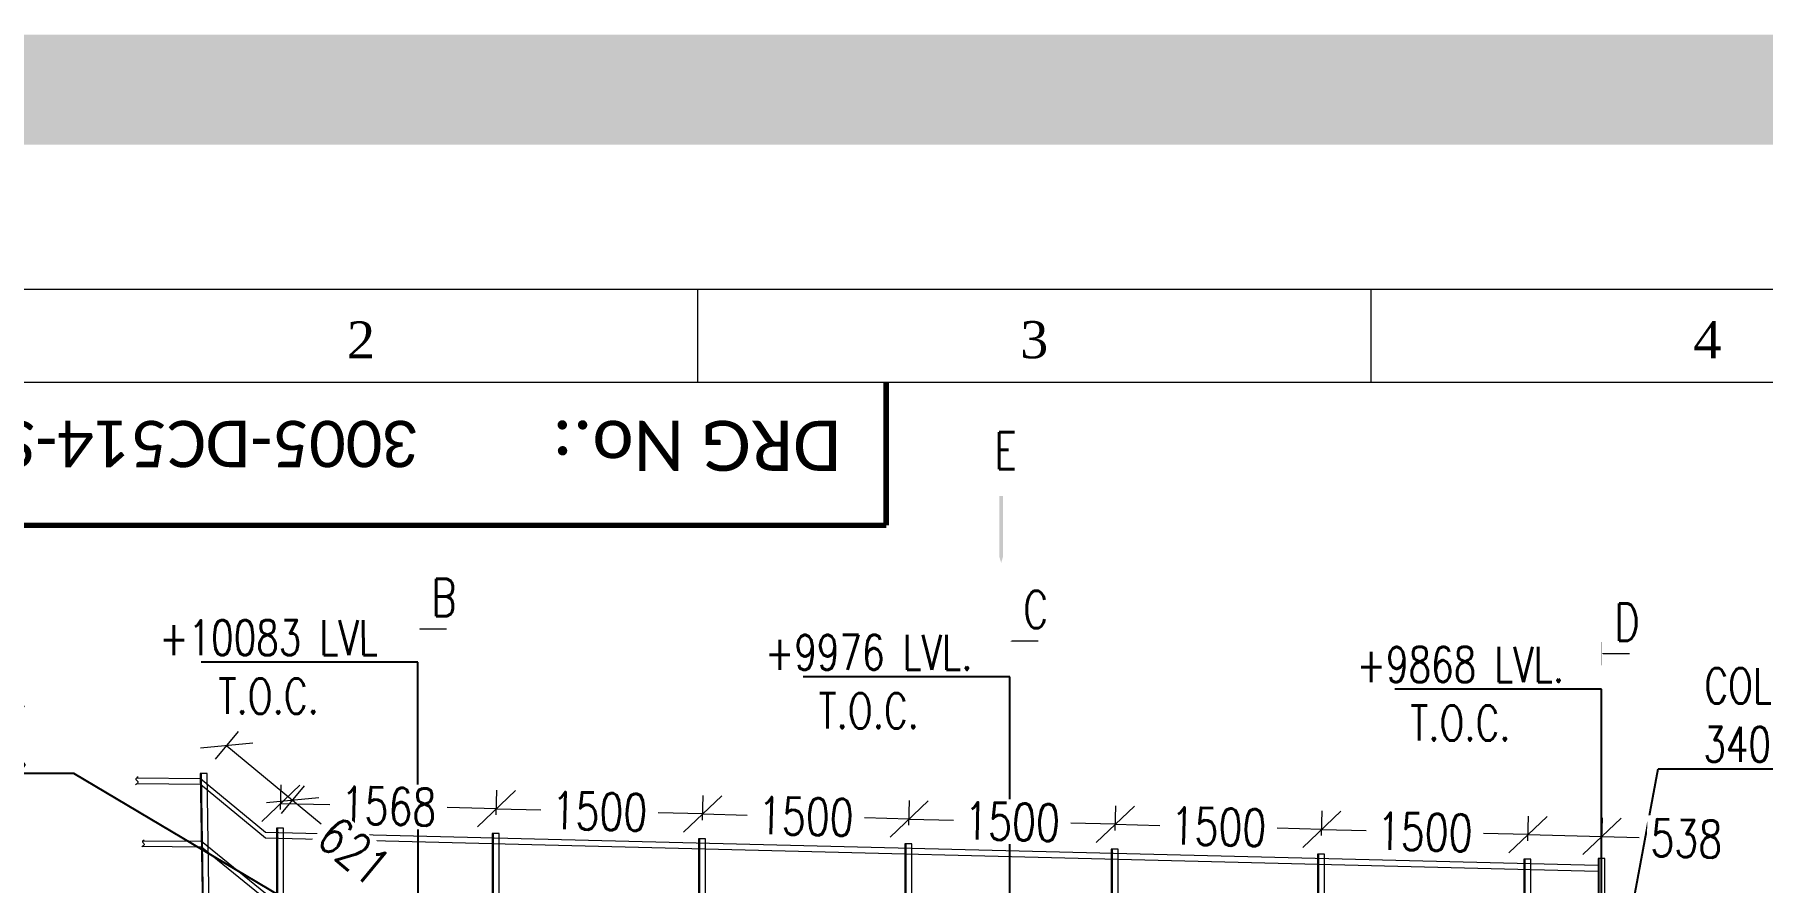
# Model space of a CAD drawing. Header units: millimetres. Extents: x 440906 to 556670, y 99378 to 157816.
# Drawn here: x 481500 to 494058, y 151655 to 157816 of the extents above; entities that cross this region are included whole.
import ezdxf
from ezdxf import colors
from ezdxf.entities.mleader import LeaderData, LeaderLine
from ezdxf.enums import TextEntityAlignment as Align
from ezdxf.math import Vec2, Vec3

# ---------------------------------------------------------------- set-up
doc = ezdxf.new("R2010")
doc.units = ezdxf.units.MM
doc.layers.get('Defpoints').update_dxf_attribs({"lineweight": 0})
for name, color, linetype, lineweight in [('A2 LAND', 7, 'Continuous', 15), ('Construction Line', 3, 'Continuous', 20), ('Dimentions', 1, 'Continuous', 13), ('Text', 1, 'Continuous', 20)]:
    doc.layers.add(name, color=color, linetype=linetype, lineweight=lineweight)
doc.styles.add('BOS', font='BOOKOS.TTF')
doc.styles.add('EICS CALIBRI', font='calibri.ttf')
doc.styles.add('romans', font='romans.shx', dxfattribs={"width": 0.75})
doc.dimstyles.new('ASHU', dxfattribs={"dimscale": 135, "dimtxt": 2, "dimasz": 2, "dimexe": 1, "dimexo": 1, "dimtad": 0, "dimdec": 0, "dimtxsty": 'romans', "dimblk": 'OBLIQUE', "dimcen": 2.5, "dimclrd": 256, "dimclre": 256, "dimclrt": 256, "dimadec": 0, "dimazin": 0, "dimtfac": 1, "dimtdec": 0, "dimtmove": 0, "dimatfit": 3, "dimldrblk": 'OPEN', "dimfxl": 1, "dimtfill": 1, "dimlwd": 9, "dimlwe": 5, "dimarcsym": 0})

# ---------------------------------------------------------------- blocks, each defined once
blk = doc.blocks.new('_Open90')
at = {"color": 0, "linetype": 'ByBlock', "lineweight": -2}
for p, q in [((-0.5, 0.5), (0, 0)), ((0, 0), (-1, 0)), ((0, 0), (-0.5, -0.5))]:
    blk.add_line(p, q, dxfattribs=at)
blk = doc.blocks.new('hh')
at = {"layer": 'Construction Line', "ltscale": 20}
blk.add_line((194918, 243108), (194918, 242108), dxfattribs=at)
blk.add_lwpolyline([(194912, 242108), (194962, 242107), (194962, 243108), (194912, 243108)], close=True, dxfattribs=at)
at = {"layer": 'Construction Line'}
blk.add_lwpolyline([(194902, 242098), (194972, 242097), (194973, 242107), (194903, 242108)], close=True, dxfattribs=at)
blk = doc.blocks.new('A2-P')
at = {"layer": 'A2 LAND', "color": 0}
for p, q in [((532552.433, 184606.816), (532552.433, 184601.816)), ((532588.715, 184606.816), (532588.715, 184601.816))]:
    blk.add_line(p, q, dxfattribs=at)
for points in [[(532479.87, 184200.957), (533060.375, 184200.957), (533060.375, 184606.816), (532479.87, 184606.816)], [(532484.87, 184205.957), (533055.375, 184205.957), (533055.375, 184601.816), (532484.87, 184601.816)]]:
    blk.add_lwpolyline(points, close=True, dxfattribs=at)
at = {"layer": 'A2 LAND', "const_width": 0.3}
for points in [[(532562.595, 184594.11), (532562.595, 184601.816)], [(532484.87, 184594.11), (532562.595, 184594.11)]]:
    blk.add_lwpolyline(points, dxfattribs=at)
at = {"layer": 'A2 LAND', "color": 0, "style": 'BOS'}
for s, p in [('2', (532534.293, 184604.115)), ('3', (532570.574, 184604.115)), ('4', (532606.856, 184604.115))]:
    blk.add_text(s, height=2, dxfattribs=at).set_placement(p, align=Align.MIDDLE)
at = {"layer": 'A2 LAND', "style": 'EICS CALIBRI'}
blk.add_text('DRG No.:', height=2.7, rotation=180, dxfattribs=at).set_placement((532560.178, 184599.746))
at = {"layer": 'A2 LAND', "color": 5, "style": 'EICS CALIBRI'}
for tag, height, p in [('CLIENT', 5, (532972.398, 184277.319)), ('PROJECTNAME', 3.5, (532972.398, 184265.93)), ('PROJECTLOCATION', 3.5, (532972.398, 184256.335)), ('DRAWINGNAME1', 5, (532972.246, 184246.623)), ('CODE', 3.5, (532820.697, 184239.296)), ('DRAWINGNAME2', 5, (532972.487, 184238.825)), ('DRAWINGNO1', 3.5, (532940.797, 184227.644)), ('SHNO', 3.5, (533005.251, 184224.035)), ('RV', 3.5, (533046.806, 184224.152)), ('APPD', 3.5, (532745.594, 184211.365))]:
    blk.add_attdef(tag, text='', height=height, dxfattribs=at).set_placement(p, align=Align.MIDDLE)
for tag, p in [('SCALE', (532745.594, 184255.008)), ('DWN', (532745.594, 184244.098)), ('CKD', (532745.594, 184233.187)), ('PRTANT', (532745.6, 184222.276))]:
    blk.add_attdef(tag, text='', height=3.5, dxfattribs=at).set_placement(p, align=Align.MIDDLE_CENTER)
blk = doc.blocks.new('t5t5')
at = {"layer": 'Construction Line', "ltscale": 20}
blk.add_line((184570, 245610), (184570, 244610), dxfattribs=at)
blk.add_lwpolyline([(184564, 244610), (184614, 244610), (184614, 245610), (184564, 245610)], close=True, dxfattribs=at)
at = {"layer": 'Construction Line'}
blk.add_lwpolyline([(184554, 244600), (184624, 244600), (184624, 244610), (184554, 244610)], close=True, dxfattribs=at)
blk = doc.blocks.new('_Open30')
at = {"color": 0, "linetype": 'ByBlock', "lineweight": -2}
for p, q in [((-1, 0.268), (0, 0)), ((0, 0), (-1, -0.268)), ((0, 0), (-1, 0))]:
    blk.add_line(p, q, dxfattribs=at)
blk = doc.blocks.new('_Oblique')
at = {"color": 0, "linetype": 'ByBlock', "lineweight": -2}
blk.add_line((-0.5, -0.5), (0.5, 0.5), dxfattribs=at)
blk = doc.blocks.new('*D215')
at = {"layer": 'Defpoints', "color": 0, "transparency": 16777216}
for p in [(492354, 152002), (490850, 151860), (492350, 151822)]:
    blk.add_point(p, dxfattribs=at)
at = {"layer": 'Dimentions', "lineweight": 5, "transparency": 16777216}
for p, q in [((490853, 151995), (490858, 152175)), ((492353, 151957), (492358, 152137))]:
    blk.add_line(p, q, dxfattribs=at)
at = {"layer": 'Dimentions', "lineweight": 9, "transparency": 16777216}
for p, q in [((490855, 152040), (491178, 152032)), ((492354, 152002), (492031, 152010))]:
    blk.add_line(p, q, dxfattribs=at)
at = {"layer": 'Dimentions', "lineweight": 9, "transparency": 16777216, "xscale": 270, "yscale": 270, "zscale": 270}
for p, rotation in [((490855, 152040), 178.5679038158341), ((492354, 152002), 358.5679038158341)]:
    blk.add_blockref('_Oblique', p, dxfattribs=dict(at, rotation=rotation))
at = {"layer": 'Dimentions', "transparency": 16777216, "insert": (491604, 152021), "char_height": 270, "attachment_point": 5, "rotation": 358.5679, "style": 'romans', "bg_fill": 3, "box_fill_scale": 1.1, "bg_fill_color": 256, "bg_fill_true_color": 13158600, "bg_fill_transparency": 0}
blk.add_mtext('1500', dxfattribs=at)
blk = doc.blocks.new('_Open')
at = {"color": 0, "linetype": 'ByBlock', "lineweight": -2}
for p, q in [((-1, 0.167), (0, 0)), ((-1, -0.167), (0, 0)), ((0, 0), (-1, 0))]:
    blk.add_line(p, q, dxfattribs=at)
blk = doc.blocks.new('*D216')
at = {"layer": 'Defpoints', "color": 0, "transparency": 16777216}
for p in [(492892, 151989), (492888, 151829), (492350, 151822)]:
    blk.add_point(p, dxfattribs=at)
at = {"layer": 'Dimentions', "lineweight": 5, "transparency": 16777216}
for p, q in [((492353, 151957), (492358, 152137)), ((492891, 151964), (492895, 152124))]:
    blk.add_line(p, q, dxfattribs=at)
at = {"layer": 'Dimentions', "lineweight": 9, "transparency": 16777216}
for p, q in [((492354, 152002), (492892, 151989)), ((492892, 151989), (493162, 151982))]:
    blk.add_line(p, q, dxfattribs=at)
at = {"layer": 'Dimentions', "lineweight": 9, "transparency": 16777216, "xscale": 270, "yscale": 270, "zscale": 270}
for p, rotation in [((492354, 152002), 178.5679038158342), ((492892, 151989), 358.5679038158341)]:
    blk.add_blockref('_Oblique', p, dxfattribs=dict(at, rotation=rotation))
at = {"layer": 'Dimentions', "transparency": 16777216, "insert": (493506, 151974), "char_height": 270, "attachment_point": 5, "rotation": 358.5679, "style": 'romans', "bg_fill": 3, "box_fill_scale": 1.1, "bg_fill_color": 256, "bg_fill_true_color": 13158600, "bg_fill_transparency": 0}
blk.add_mtext('538', dxfattribs=at)
blk = doc.blocks.new('*D217')
at = {"layer": 'Defpoints', "color": 0, "transparency": 16777216}
for p in [(489355, 152077), (489351, 151897), (490850, 151860)]:
    blk.add_point(p, dxfattribs=at)
at = {"layer": 'Dimentions', "lineweight": 5, "transparency": 16777216}
for p, q in [((489354, 152032), (489358, 152212)), ((490853, 151995), (490858, 152175))]:
    blk.add_line(p, q, dxfattribs=at)
at = {"layer": 'Dimentions', "lineweight": 9, "transparency": 16777216}
for p, q in [((489355, 152077), (489678, 152069)), ((490855, 152040), (490531, 152048))]:
    blk.add_line(p, q, dxfattribs=at)
at = {"layer": 'Dimentions', "lineweight": 9, "transparency": 16777216, "xscale": 270, "yscale": 270, "zscale": 270}
for p, rotation in [((489355, 152077), 178.5679038158342), ((490855, 152040), 358.5679038158341)]:
    blk.add_blockref('_Oblique', p, dxfattribs=dict(at, rotation=rotation))
at = {"layer": 'Dimentions', "transparency": 16777216, "insert": (490105, 152059), "char_height": 270, "attachment_point": 5, "rotation": 358.5679, "style": 'romans', "bg_fill": 3, "box_fill_scale": 1.1, "bg_fill_color": 256, "bg_fill_true_color": 13158600, "bg_fill_transparency": 0}
blk.add_mtext('1500', dxfattribs=at)
blk = doc.blocks.new('*D218')
at = {"layer": 'Defpoints', "color": 0, "transparency": 16777216}
for p in [(487856, 152115), (487851, 151935), (489351, 151897)]:
    blk.add_point(p, dxfattribs=at)
at = {"layer": 'Dimentions', "lineweight": 5, "transparency": 16777216}
for p, q in [((487854, 152070), (487859, 152250)), ((489354, 152032), (489358, 152212))]:
    blk.add_line(p, q, dxfattribs=at)
at = {"layer": 'Dimentions', "lineweight": 9, "transparency": 16777216}
for p, q in [((487856, 152115), (488179, 152107)), ((489355, 152077), (489032, 152085))]:
    blk.add_line(p, q, dxfattribs=at)
at = {"layer": 'Dimentions', "lineweight": 9, "transparency": 16777216, "xscale": 270, "yscale": 270, "zscale": 270}
for p, rotation in [((487856, 152115), 178.5679038158342), ((489355, 152077), 358.5679038158341)]:
    blk.add_blockref('_Oblique', p, dxfattribs=dict(at, rotation=rotation))
at = {"layer": 'Dimentions', "transparency": 16777216, "insert": (488605, 152096), "char_height": 270, "attachment_point": 5, "rotation": 358.5679, "style": 'romans', "bg_fill": 3, "box_fill_scale": 1.1, "bg_fill_color": 256, "bg_fill_true_color": 13158600, "bg_fill_transparency": 0}
blk.add_mtext('1500', dxfattribs=at)
blk = doc.blocks.new('*D219')
at = {"layer": 'Defpoints', "color": 0, "transparency": 16777216}
for p in [(486356, 152152), (486352, 151972), (487851, 151935)]:
    blk.add_point(p, dxfattribs=at)
at = {"layer": 'Dimentions', "lineweight": 5, "transparency": 16777216}
for p, q in [((486355, 152107), (486359, 152287)), ((487854, 152070), (487859, 152250))]:
    blk.add_line(p, q, dxfattribs=at)
at = {"layer": 'Dimentions', "lineweight": 9, "transparency": 16777216}
for p, q in [((486356, 152152), (486679, 152144)), ((487856, 152115), (487532, 152123))]:
    blk.add_line(p, q, dxfattribs=at)
at = {"layer": 'Dimentions', "lineweight": 9, "transparency": 16777216, "xscale": 270, "yscale": 270, "zscale": 270}
for p, rotation in [((486356, 152152), 178.5679038158342), ((487856, 152115), 358.5679038158341)]:
    blk.add_blockref('_Oblique', p, dxfattribs=dict(at, rotation=rotation))
at = {"layer": 'Dimentions', "transparency": 16777216, "insert": (487106, 152134), "char_height": 270, "attachment_point": 5, "rotation": 358.5679, "style": 'romans', "bg_fill": 3, "box_fill_scale": 1.1, "bg_fill_color": 256, "bg_fill_true_color": 13158600, "bg_fill_transparency": 0}
blk.add_mtext('1500', dxfattribs=at)
blk = doc.blocks.new('*D220')
at = {"layer": 'Defpoints', "color": 0, "transparency": 16777216}
for p in [(484857, 152190), (484852, 152010), (486352, 151972)]:
    blk.add_point(p, dxfattribs=at)
at = {"layer": 'Dimentions', "lineweight": 5, "transparency": 16777216}
for p, q in [((484855, 152145), (484860, 152325)), ((486355, 152107), (486359, 152287))]:
    blk.add_line(p, q, dxfattribs=at)
at = {"layer": 'Dimentions', "lineweight": 9, "transparency": 16777216}
for p, q in [((484857, 152190), (485180, 152182)), ((486356, 152152), (486033, 152160))]:
    blk.add_line(p, q, dxfattribs=at)
at = {"layer": 'Dimentions', "lineweight": 9, "transparency": 16777216, "xscale": 270, "yscale": 270, "zscale": 270}
for p, rotation in [((484857, 152190), 178.5679038158342), ((486356, 152152), 358.5679038158341)]:
    blk.add_blockref('_Oblique', p, dxfattribs=dict(at, rotation=rotation))
at = {"layer": 'Dimentions', "transparency": 16777216, "insert": (485606, 152171), "char_height": 270, "attachment_point": 5, "rotation": 358.5679, "style": 'romans', "bg_fill": 3, "box_fill_scale": 1.1, "bg_fill_color": 256, "bg_fill_true_color": 13158600, "bg_fill_transparency": 0}
blk.add_mtext('1500', dxfattribs=at)
blk = doc.blocks.new('*D221')
at = {"layer": 'Defpoints', "color": 0, "transparency": 16777216}
for p in [(483289, 152229), (483285, 152049), (484852, 152010)]:
    blk.add_point(p, dxfattribs=at)
at = {"layer": 'Dimentions', "lineweight": 5, "transparency": 16777216}
for p, q in [((483288, 152184), (483293, 152364)), ((484855, 152145), (484860, 152325))]:
    blk.add_line(p, q, dxfattribs=at)
at = {"layer": 'Dimentions', "lineweight": 9, "transparency": 16777216}
for p, q in [((483289, 152229), (483646, 152220)), ((484857, 152190), (484500, 152199))]:
    blk.add_line(p, q, dxfattribs=at)
at = {"layer": 'Dimentions', "lineweight": 9, "transparency": 16777216, "xscale": 270, "yscale": 270, "zscale": 270}
for p, rotation in [((483289, 152229), 178.5679038158342), ((484857, 152190), 358.5679038158341)]:
    blk.add_blockref('_Oblique', p, dxfattribs=dict(at, rotation=rotation))
at = {"layer": 'Dimentions', "transparency": 16777216, "insert": (484073, 152209), "char_height": 270, "attachment_point": 5, "rotation": 358.5679, "style": 'romans', "bg_fill": 3, "box_fill_scale": 1.1, "bg_fill_color": 256, "bg_fill_true_color": 13158600, "bg_fill_transparency": 0}
blk.add_mtext('1568', dxfattribs=at)
blk = doc.blocks.new('*D222')
at = {"layer": 'Defpoints', "color": 0, "transparency": 16777216}
for p in [(482730, 152447), (483375, 152253), (483208, 152051)]:
    blk.add_point(p, dxfattribs=at)
at = {"layer": 'Dimentions', "lineweight": 5, "transparency": 16777216}
for p, q in [((482816, 152551), (482983, 152752)), ((483294, 152155), (483461, 152356))]:
    blk.add_line(p, q, dxfattribs=at)
at = {"layer": 'Dimentions', "lineweight": 9, "transparency": 16777216}
for p, q in [((482897, 152648), (483375, 152253)), ((483375, 152253), (483583, 152080))]:
    blk.add_line(p, q, dxfattribs=at)
at = {"layer": 'Dimentions', "lineweight": 9, "transparency": 16777216, "xscale": 270, "yscale": 270, "zscale": 270}
for p, rotation in [((482897, 152648), 140.3752795531992), ((483375, 152253), 320.3752795531992)]:
    blk.add_blockref('_Oblique', p, dxfattribs=dict(at, rotation=rotation))
at = {"layer": 'Dimentions', "transparency": 16777216, "insert": (483822, 151882), "char_height": 270, "attachment_point": 5, "rotation": 320.3753, "style": 'romans', "bg_fill": 3, "box_fill_scale": 1.1, "bg_fill_color": 256, "bg_fill_true_color": 13158600, "bg_fill_transparency": 0}
blk.add_mtext('621', dxfattribs=at)

msp = doc.modelspace()

# ---------------------------------------------------------------- linework, layer by layer
at = {"layer": 'Construction Line'}
for points in [[(482244.2, 152415.3), (482705.2, 152411), (483178.5, 152020.3), (492862.4, 151779.6)], [(482245.5, 152373.2), (482705.2, 152368.9), (483178.5, 151978.2), (492862.4, 151737.5)], [(482289.1, 151958.2), (482712.4, 151953.4), (483178.5, 151576), (492856.5, 151335.5)], [(482286.8, 151918.2), (482712.4, 151913.4), (483178.5, 151536), (492856.5, 151295.5)]]:
    msp.add_lwpolyline(points, dxfattribs=at)
for points in [[(482252.7, 152421.4), (482236.4, 152403), (482251.2, 152387.5), (482234.3, 152363.7)], [(482296.7, 151963.7), (482284.2, 151949.8), (482296.3, 151933.8), (482279.4, 151912.9)]]:
    msp.add_spline(points, degree=3, dxfattribs=at)
at = {"layer": 'Dimentions', "color": 3, "const_width": 800}
msp.add_lwpolyline([(475080.3, 157416.4), (556270.3, 157416.4), (556270.3, 99778.1), (475080.3, 99778.1)], close=True, dxfattribs=at)
at = {"layer": 'Text'}
for points in [[(488525.2, 153977, 0, 132.1, 0), (488525.2, 154196.8, 26.4, 26.4, 0), (488525.2, 154464.2, 26.4, 26.4, 0)], [(484289.4, 153496.4, 0, 50, 0), (484372.6, 153496.4, 10, 10, 0), (484494.6, 153496.4, 10, 10, 0)], [(488589.4, 153408.6, 0, 50, 0), (488672.6, 153408.6, 10, 10, 0), (488794.6, 153408.6, 10, 10, 0)], [(492887.8, 153317.3, 0, 50, 0), (492970.9, 153317.3, 10, 10, 0), (493093, 153317.3, 10, 10, 0)]]:
    msp.add_lwpolyline(points, format="xyseb", dxfattribs=at)
at = {"layer": 'Text', "const_width": 2}
for points in [[(484289.3, 153407), (484289.4, 153582.1)], [(488589.4, 153322.9), (488589.4, 153494.3)], [(492887.8, 153231.6), (492887.8, 153402.9)]]:
    msp.add_lwpolyline(points, dxfattribs=at)

# ---------------------------------------------------------------- block references
at = {"layer": 'A2 LAND'}
ref = msp.add_blockref('A2-P', (-71330099.8, -24738863.6), dxfattribs=dict(at, xscale=134.8532359434997, yscale=134.8532359434997, zscale=134.8532359434997))
ref.add_attrib('30100-ES13-01-S-002-2', '3005-DC514-S-10', (484294.3, 155009.5), dxfattribs={"color": 5, "height": 337.133, "rotation": 180, "style": 'EICS CALIBRI'})
at = {"layer": 'Construction Line', "rotation": 0.9076627598457969}
msp.add_blockref('hh', (291667.8, -93718.4), dxfattribs=at)
at = {"layer": 'Construction Line'}
for name, p in [('hh', (288347.6, -91058.8)), ('hh', (289914.7, -91098)), ('hh', (291414.2, -91135.5)), ('hh', (292913.7, -91173)), ('hh', (294413.2, -91210.5)), ('hh', (295912.8, -91248)), ('t5t5', (308299.3, -93781.2)), ('hh', (297412.3, -91285.4))]:
    msp.add_blockref(name, p, dxfattribs=at)

# ---------------------------------------------------------------- texts
at = {"layer": 'Text', "style": 'romans', "width": 0.75}
for s, p in [('E', (488557.5, 154927.6)), ('B', (484475.9, 153860.5)), ('C', (488775.9, 153772.7)), ('D', (493074.3, 153681.3))]:
    msp.add_text(s, height=270, dxfattribs=at).set_placement(p, align=Align.TOP_CENTER)

# ---------------------------------------------------------------- leaders
at = {"layer": 'Text'}
ml = msp.add_multileader_mtext('Standard', dxfattribs=at)
ml.set_content('+10083 LVL\\PT.O.C.', color=256, style='romans')
ml.set_leader_properties(color=256)
ml.set_arrow_properties(name='OPEN90')
ml.build(insert=Vec2(0, 0))
ml.multileader.update_dxf_attribs({"text_right_attachment_type": 6, "dogleg_length": 0.36, "arrow_head_size": 425, "scale": 85})
ctx = ml.context
ctx.base_point, ctx.scale, ctx.char_height, ctx.arrow_head_size, ctx.landing_gap_size, ctx.plane_origin, ctx.plane_x_axis, ctx.plane_y_axis = Vec3(482147.7, 153432.3), 85, 255, 425, 170, Vec3(484682.1, 150915), Vec3(0.9999994, 0.0010732), Vec3(-0.0010732, 0.9999994)
ctx.right_attachment, ctx.text_align_type = 6, 1
notes = []
notes.append((ctx, [(0, (1, 1, 0), (484285.3, 153256.1), (-0.9999994, -0.0010732), 30.6, [(0, [(484287.7, 151023.5)], 0, [])])]))
ctx.mtext.insert, ctx.mtext.text_direction, ctx.mtext.rotation, ctx.mtext.alignment, ctx.mtext.flow_direction = Vec3(483201, 153561), Vec3(0.9999994, 0.0010732), 0.0010732, 2, 5
ml = msp.add_multileader_mtext('Standard', dxfattribs=at)
ml.set_content('+9976 LVL.\\PT.O.C.', color=256, style='romans')
ml.set_leader_properties(color=256)
ml.set_arrow_properties(name='OPEN90')
ml.build(insert=Vec2(0, 0))
ml.multileader.update_dxf_attribs({"text_right_attachment_type": 6, "dogleg_length": 0.36, "arrow_head_size": 425, "scale": 85})
ctx = ml.context
ctx.base_point, ctx.scale, ctx.char_height, ctx.arrow_head_size, ctx.landing_gap_size, ctx.plane_origin = Vec3(486568.8, 153327.1), 85, 255, 425, 170, Vec3(488982.2, 150821.5)
ctx.right_attachment, ctx.text_align_type = 6, 1
notes.append((ctx, [(0, (1, 1, 0), (488587.8, 153148.6), (-1, 0), 30.6, [(0, [(488587.7, 150926)], 0, [])])]))
ctx.mtext.insert, ctx.mtext.alignment, ctx.mtext.flow_direction = Vec3(487563, 153454.6), 2, 5
ml = msp.add_multileader_mtext('Standard', dxfattribs=at)
ml.set_content('+9868 LVL.\\PT.O.C.', color=256, style='romans')
ml.set_leader_properties(color=256)
ml.set_arrow_properties(name='OPEN90')
ml.build(insert=Vec2(0, 0))
ml.multileader.update_dxf_attribs({"text_right_attachment_type": 6, "dogleg_length": 0.36, "arrow_head_size": 425, "scale": 85})
ctx = ml.context
ctx.base_point, ctx.scale, ctx.char_height, ctx.arrow_head_size, ctx.landing_gap_size, ctx.plane_origin = Vec3(490868.7, 153238.4), 85, 255, 425, 170, Vec3(493282.1, 150718.3)
ctx.right_attachment, ctx.text_align_type = 6, 1
notes.append((ctx, [(0, (1, 1, 0), (492887.7, 153059.9), (-1, 0), 30.6, [(0, [(492887.7, 150827.3)], 0, [])])]))
ctx.mtext.insert, ctx.mtext.alignment, ctx.mtext.flow_direction = Vec3(491862.9, 153365.9), 2, 5
ml = msp.add_multileader_mtext('Standard', dxfattribs=at)
ml.set_content('COLUMN TOP PL.\\P340X170X10THK.', color=256, style='romans')
ml.set_leader_properties(color=256)
ml.set_arrow_properties(name='OPEN30')
ml.build(insert=Vec2(0, 0))
ml.multileader.update_dxf_attribs({"text_left_attachment_type": 5, "text_right_attachment_type": 5, "dogleg_length": 0.36, "arrow_head_size": 170, "scale": 85})
ctx = ml.context
ctx.base_point, ctx.scale, ctx.char_height, ctx.arrow_head_size, ctx.landing_gap_size, ctx.plane_origin = Vec3(493331.2, 152480.2), 85, 255, 170, 170, Vec3(498183.8, 152412.7)
ctx.left_attachment, ctx.right_attachment, ctx.text_align_type = 5, 5, 1
notes.append((ctx, [(1, (1, 1, 0), (493300.6, 152480.2), (1, 0), 30.6, [(1, [(492990.2, 150812.7)], 0, [])])]))
ctx.mtext.insert, ctx.mtext.alignment, ctx.mtext.flow_direction = Vec3(494730.7, 153211.2), 2, 5
ml = msp.add_multileader_mtext('Standard', dxfattribs=at)
ml.set_content('COLUMN TOP PL.\\P340X170X10THK.', color=256, style='romans')
ml.set_leader_properties(color=256)
ml.set_arrow_properties(name='OPEN30')
ml.build(insert=Vec2(0, 0))
ml.multileader.update_dxf_attribs({"text_left_attachment_type": 5, "text_right_attachment_type": 5, "dogleg_length": 0.36, "arrow_head_size": 170, "scale": 85})
ctx = ml.context
ctx.base_point, ctx.scale, ctx.char_height, ctx.arrow_head_size, ctx.landing_gap_size, ctx.plane_origin = Vec3(478957.1, 152446), 85, 255, 170, 170, Vec3(485509.6, 152872)
ctx.left_attachment, ctx.right_attachment, ctx.text_align_type = 5, 5, 1
notes.append((ctx, [(0, (1, 1, 0), (481786.6, 152446), (-1, 0), 30.6, [(1, [(484160.1, 151038.4)], 0, [])])]))
ctx.mtext.insert, ctx.mtext.alignment, ctx.mtext.flow_direction = Vec3(480356.6, 153177), 2, 5
for ctx, leaders in notes:
    for number, flags, end, landing, length, lines in leaders:
        leader = LeaderData()
        leader.index, (leader.has_last_leader_line, leader.has_dogleg_vector, leader.attachment_direction) = number, flags
        leader.last_leader_point, leader.dogleg_vector, leader.dogleg_length = Vec3(end), Vec3(landing), length
        for number, points, colour, breaks in lines:
            line = LeaderLine()
            line.index, line.vertices, line.color, line.breaks = number, Vec3.list(points), colors.encode_raw_color(colour), breaks
            leader.lines.append(line)
        ctx.leaders.append(leader)

# ---------------------------------------------------------------- next in the draw order: dimensions: what is measured, and where the dimension line sits
at = {"layer": 'Dimentions'}
dim = msp.add_aligned_dim(p1=(490850.1, 151859.7), p2=(492349.6, 151822.2), distance=180.3, dimstyle='ASHU', dxfattribs=at)
dim.commit()
dim.dimension.update_dxf_attribs({"geometry": '*D215', "text_midpoint": (491604.4, 152021.1)})

# ---------------------------------------------------------------- next in the draw order: dimensions: what is measured, and where the dimension line sits
for base, p1, p2, picture, middle in [((489355.1, 152077.4), (490850.1, 151859.7), (489350.6, 151897.2), '*D217', (490104.9, 152058.6)), ((492891.7, 151989), (492349.6, 151822.2), (492887.7, 151828.6), '*D216', (493506.2, 151973.6))]:
    dim = msp.add_linear_dim(base=base, p1=p1, p2=p2, angle=178.5679, dimstyle='ASHU', dxfattribs=at)
    dim.commit()
    dim.dimension.update_dxf_attribs({"geometry": picture, "text_midpoint": middle})

# ---------------------------------------------------------------- next in the draw order: dimensions: what is measured, and where the dimension line sits
dim = msp.add_linear_dim(base=(487855.6, 152114.9), p1=(489350.6, 151897.2), p2=(487851, 151934.6), angle=178.5679, dimstyle='ASHU', dxfattribs=at)
dim.commit()
dim.dimension.update_dxf_attribs({"geometry": '*D218', "text_midpoint": (488605.3, 152096.1)})

# ---------------------------------------------------------------- next in the draw order: dimensions: what is measured, and where the dimension line sits
dim = msp.add_linear_dim(base=(486356, 152152.3), p1=(487851, 151934.6), p2=(486351.5, 151972.1), angle=178.5679, dimstyle='ASHU', dxfattribs=at)
dim.commit()
dim.dimension.update_dxf_attribs({"geometry": '*D219', "text_midpoint": (487105.8, 152133.6)})

# ---------------------------------------------------------------- next in the draw order: dimensions: what is measured, and where the dimension line sits
dim = msp.add_linear_dim(base=(484856.6, 152189.8), p1=(486351.5, 151972.1), p2=(484852.1, 152009.6), angle=178.5679, dimstyle='ASHU', dxfattribs=at)
dim.commit()
dim.dimension.update_dxf_attribs({"geometry": '*D220', "text_midpoint": (485606.3, 152171.1)})

# ---------------------------------------------------------------- next in the draw order: dimensions: what is measured, and where the dimension line sits
dim = msp.add_linear_dim(base=(483289.5, 152229), p1=(484852.1, 152009.6), p2=(483285, 152048.8), angle=178.5679, dimstyle='ASHU', dxfattribs=at)
dim.commit()
dim.dimension.update_dxf_attribs({"geometry": '*D221', "text_midpoint": (484073, 152209.4)})

# ---------------------------------------------------------------- next in the draw order: dimensions: what is measured, and where the dimension line sits
at = {"layer": 'Dimentions', "color": 4}
dim = msp.add_aligned_dim(p1=(482729.6, 152446.7), p2=(483207.8, 152050.8), distance=261.9, dimstyle='ASHU', dxfattribs=at)
dim.commit()
dim.dimension.update_dxf_attribs({"geometry": '*D222', "text_midpoint": (483822.3, 151882)})

doc.saveas('drawing.dxf')
